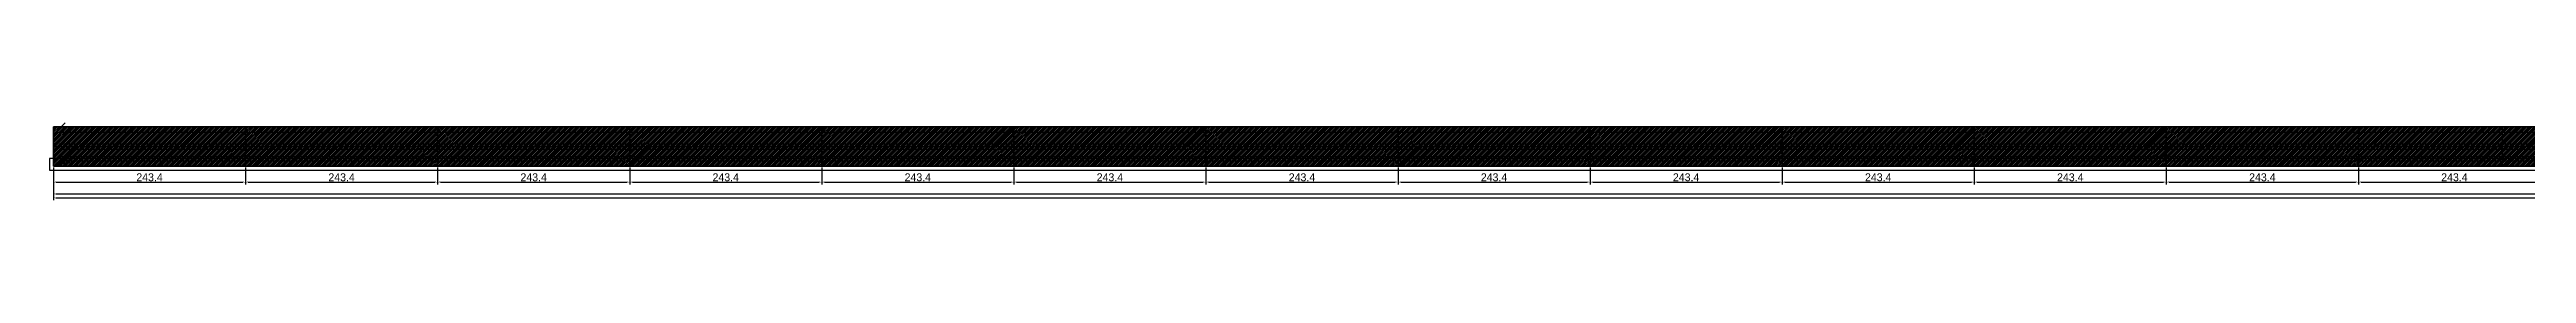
# Model space of a CAD drawing. Header units: metres. Extents: x 12791 to 25227, y 13116 to 13229.
# Drawn here: x 12791 to 15929, y 13116 to 13214 of the extents above; entities that cross this region are included whole.
import ezdxf

# ---------------------------------------------------------------- set-up
doc = ezdxf.new("R2010")
doc.units = ezdxf.units.M
for name, color, linetype in [('BARRA DE ANCORAGEM', 251, 'CONTINUOUS'), ('barrote', 251, 'CONTINUOUS'), ('COTA', 241, 'CONTINUOUS'), ('cotas', 4, 'CONTINUOUS'), ('Demarcação 1', 251, 'CONTINUOUS'), ('Demarcação 2', 254, 'CONTINUOUS'), ('Hachura', 251, 'CONTINUOUS'), ('HACHURA MADEIRAS', 1, 'CONTINUOUS'), ('Laje_Perimetro', 7, 'CONTINUOUS'), ('material do compensado', 7, 'CONTINUOUS'), ('Painéis', 200, 'CONTINUOUS'), ('SARR_3.5x7', 81, 'CONTINUOUS'), ('Texto Qtd Sarr', 242, 'CONTINUOUS')]:
    doc.layers.add(name, color=color, linetype=linetype)
doc.dimstyles.new('EZ DXF', dxfattribs={"dimtxt": 10, "dimasz": 3.5, "dimexe": 3, "dimexo": 1.5, "dimgap": 1, "dimtad": 1, "dimdec": 1, "dimdsep": 46, "dimcen": 2.5, "dimazin": 3, "dimtfac": 1, "dimtmove": 0, "dimatfit": 3})

msp = doc.modelspace()

# ---------------------------------------------------------------- hatches: boundary and pattern name
at = {"layer": 'Hachura'}
h = msp.add_hatch(color=3, dxfattribs=at)
h.dxf.hatch_style = 1
h.paths.add_polyline_path([(12795.5914, 13158.9905), (13038.9914, 13158.9905), (13038.9914, 13208.9905), (12795.5914, 13208.9905)])
h = msp.add_hatch(dxfattribs=at)
h.set_pattern_fill('ANSI31', scale=0.5)
h.paths.add_polyline_path([(12795.5914, 13158.9905), (13038.9914, 13158.9905), (13038.9914, 13208.9905), (12795.5914, 13208.9905)])
h = msp.add_hatch(color=3, dxfattribs=at)
h.dxf.hatch_style = 1
h.paths.add_polyline_path([(12795.5914, 13158.9905), (13038.9914, 13158.9905), (13038.9914, 13208.9905), (12795.5914, 13208.9905)])
h = msp.add_hatch(dxfattribs=at)
h.set_pattern_fill('ANSI31', scale=0.5)
h.paths.add_polyline_path([(12795.5914, 13158.9905), (13038.9914, 13158.9905), (13038.9914, 13208.9905), (12795.5914, 13208.9905)])
h = msp.add_hatch(color=3, dxfattribs=at)
h.dxf.hatch_style = 1
h.paths.add_polyline_path([(13038.9914, 13158.9905), (13282.3914, 13158.9905), (13282.3914, 13208.9905), (13038.9914, 13208.9905)])
h = msp.add_hatch(dxfattribs=at)
h.set_pattern_fill('ANSI31', scale=0.5)
h.paths.add_polyline_path([(13038.9914, 13158.9905), (13282.3914, 13158.9905), (13282.3914, 13208.9905), (13038.9914, 13208.9905)])
h = msp.add_hatch(color=3, dxfattribs=at)
h.dxf.hatch_style = 1
h.paths.add_polyline_path([(13038.9914, 13158.9905), (13282.3914, 13158.9905), (13282.3914, 13208.9905), (13038.9914, 13208.9905)])
h = msp.add_hatch(dxfattribs=at)
h.set_pattern_fill('ANSI31', scale=0.5)
h.paths.add_polyline_path([(13038.9914, 13158.9905), (13282.3914, 13158.9905), (13282.3914, 13208.9905), (13038.9914, 13208.9905)])
h = msp.add_hatch(color=3, dxfattribs=at)
h.dxf.hatch_style = 1
h.paths.add_polyline_path([(13282.3914, 13158.9905), (13525.7914, 13158.9905), (13525.7914, 13208.9905), (13282.3914, 13208.9905)])
h = msp.add_hatch(dxfattribs=at)
h.set_pattern_fill('ANSI31', scale=0.5)
h.paths.add_polyline_path([(13282.3914, 13158.9905), (13525.7914, 13158.9905), (13525.7914, 13208.9905), (13282.3914, 13208.9905)])
h = msp.add_hatch(color=3, dxfattribs=at)
h.dxf.hatch_style = 1
h.paths.add_polyline_path([(13282.3914, 13158.9905), (13525.7914, 13158.9905), (13525.7914, 13208.9905), (13282.3914, 13208.9905)])
h = msp.add_hatch(dxfattribs=at)
h.set_pattern_fill('ANSI31', scale=0.5)
h.paths.add_polyline_path([(13282.3914, 13158.9905), (13525.7914, 13158.9905), (13525.7914, 13208.9905), (13282.3914, 13208.9905)])
h = msp.add_hatch(color=3, dxfattribs=at)
h.dxf.hatch_style = 1
h.paths.add_polyline_path([(13525.7914, 13158.9905), (13769.1914, 13158.9905), (13769.1914, 13208.9905), (13525.7914, 13208.9905)])
h = msp.add_hatch(dxfattribs=at)
h.set_pattern_fill('ANSI31', scale=0.5)
h.paths.add_polyline_path([(13525.7914, 13158.9905), (13769.1914, 13158.9905), (13769.1914, 13208.9905), (13525.7914, 13208.9905)])
h = msp.add_hatch(color=3, dxfattribs=at)
h.dxf.hatch_style = 1
h.paths.add_polyline_path([(13525.7914, 13158.9905), (13769.1914, 13158.9905), (13769.1914, 13208.9905), (13525.7914, 13208.9905)])
h = msp.add_hatch(dxfattribs=at)
h.set_pattern_fill('ANSI31', scale=0.5)
h.paths.add_polyline_path([(13525.7914, 13158.9905), (13769.1914, 13158.9905), (13769.1914, 13208.9905), (13525.7914, 13208.9905)])
h = msp.add_hatch(color=3, dxfattribs=at)
h.dxf.hatch_style = 1
h.paths.add_polyline_path([(13769.1914, 13158.9905), (14012.5914, 13158.9905), (14012.5914, 13208.9905), (13769.1914, 13208.9905)])
h = msp.add_hatch(dxfattribs=at)
h.set_pattern_fill('ANSI31', scale=0.5)
h.paths.add_polyline_path([(13769.1914, 13158.9905), (14012.5914, 13158.9905), (14012.5914, 13208.9905), (13769.1914, 13208.9905)])
h = msp.add_hatch(color=3, dxfattribs=at)
h.dxf.hatch_style = 1
h.paths.add_polyline_path([(13769.1914, 13158.9905), (14012.5914, 13158.9905), (14012.5914, 13208.9905), (13769.1914, 13208.9905)])
h = msp.add_hatch(dxfattribs=at)
h.set_pattern_fill('ANSI31', scale=0.5)
h.paths.add_polyline_path([(13769.1914, 13158.9905), (14012.5914, 13158.9905), (14012.5914, 13208.9905), (13769.1914, 13208.9905)])
h = msp.add_hatch(color=3, dxfattribs=at)
h.dxf.hatch_style = 1
h.paths.add_polyline_path([(14012.5914, 13158.9905), (14255.9914, 13158.9905), (14255.9914, 13208.9905), (14012.5914, 13208.9905)])
h = msp.add_hatch(dxfattribs=at)
h.set_pattern_fill('ANSI31', scale=0.5)
h.paths.add_polyline_path([(14012.5914, 13158.9905), (14255.9914, 13158.9905), (14255.9914, 13208.9905), (14012.5914, 13208.9905)])
h = msp.add_hatch(color=3, dxfattribs=at)
h.dxf.hatch_style = 1
h.paths.add_polyline_path([(14012.5914, 13158.9905), (14255.9914, 13158.9905), (14255.9914, 13208.9905), (14012.5914, 13208.9905)])
h = msp.add_hatch(dxfattribs=at)
h.set_pattern_fill('ANSI31', scale=0.5)
h.paths.add_polyline_path([(14012.5914, 13158.9905), (14255.9914, 13158.9905), (14255.9914, 13208.9905), (14012.5914, 13208.9905)])
h = msp.add_hatch(color=3, dxfattribs=at)
h.dxf.hatch_style = 1
h.paths.add_polyline_path([(14255.9914, 13158.9905), (14499.3914, 13158.9905), (14499.3914, 13208.9905), (14255.9914, 13208.9905)])
h = msp.add_hatch(dxfattribs=at)
h.set_pattern_fill('ANSI31', scale=0.5)
h.paths.add_polyline_path([(14255.9914, 13158.9905), (14499.3914, 13158.9905), (14499.3914, 13208.9905), (14255.9914, 13208.9905)])
h = msp.add_hatch(color=3, dxfattribs=at)
h.dxf.hatch_style = 1
h.paths.add_polyline_path([(14255.9914, 13158.9905), (14499.3914, 13158.9905), (14499.3914, 13208.9905), (14255.9914, 13208.9905)])
h = msp.add_hatch(dxfattribs=at)
h.set_pattern_fill('ANSI31', scale=0.5)
h.paths.add_polyline_path([(14255.9914, 13158.9905), (14499.3914, 13158.9905), (14499.3914, 13208.9905), (14255.9914, 13208.9905)])
h = msp.add_hatch(color=3, dxfattribs=at)
h.dxf.hatch_style = 1
h.paths.add_polyline_path([(14499.3914, 13158.9905), (14742.7914, 13158.9905), (14742.7914, 13208.9905), (14499.3914, 13208.9905)])
h = msp.add_hatch(dxfattribs=at)
h.set_pattern_fill('ANSI31', scale=0.5)
h.paths.add_polyline_path([(14499.3914, 13158.9905), (14742.7914, 13158.9905), (14742.7914, 13208.9905), (14499.3914, 13208.9905)])
h = msp.add_hatch(color=3, dxfattribs=at)
h.dxf.hatch_style = 1
h.paths.add_polyline_path([(14499.3914, 13158.9905), (14742.7914, 13158.9905), (14742.7914, 13208.9905), (14499.3914, 13208.9905)])
h = msp.add_hatch(dxfattribs=at)
h.set_pattern_fill('ANSI31', scale=0.5)
h.paths.add_polyline_path([(14499.3914, 13158.9905), (14742.7914, 13158.9905), (14742.7914, 13208.9905), (14499.3914, 13208.9905)])
h = msp.add_hatch(color=3, dxfattribs=at)
h.dxf.hatch_style = 1
h.paths.add_polyline_path([(14742.7914, 13158.9905), (14986.1914, 13158.9905), (14986.1914, 13208.9905), (14742.7914, 13208.9905)])
h = msp.add_hatch(dxfattribs=at)
h.set_pattern_fill('ANSI31', scale=0.5)
h.paths.add_polyline_path([(14742.7914, 13158.9905), (14986.1914, 13158.9905), (14986.1914, 13208.9905), (14742.7914, 13208.9905)])
h = msp.add_hatch(color=3, dxfattribs=at)
h.dxf.hatch_style = 1
h.paths.add_polyline_path([(14742.7914, 13158.9905), (14986.1914, 13158.9905), (14986.1914, 13208.9905), (14742.7914, 13208.9905)])
h = msp.add_hatch(dxfattribs=at)
h.set_pattern_fill('ANSI31', scale=0.5)
h.paths.add_polyline_path([(14742.7914, 13158.9905), (14986.1914, 13158.9905), (14986.1914, 13208.9905), (14742.7914, 13208.9905)])
h = msp.add_hatch(color=3, dxfattribs=at)
h.dxf.hatch_style = 1
h.paths.add_polyline_path([(14986.1914, 13158.9905), (15229.5914, 13158.9905), (15229.5914, 13208.9905), (14986.1914, 13208.9905)])
h = msp.add_hatch(dxfattribs=at)
h.set_pattern_fill('ANSI31', scale=0.5)
h.paths.add_polyline_path([(14986.1914, 13158.9905), (15229.5914, 13158.9905), (15229.5914, 13208.9905), (14986.1914, 13208.9905)])
h = msp.add_hatch(color=3, dxfattribs=at)
h.dxf.hatch_style = 1
h.paths.add_polyline_path([(14986.1914, 13158.9905), (15229.5914, 13158.9905), (15229.5914, 13208.9905), (14986.1914, 13208.9905)])
h = msp.add_hatch(dxfattribs=at)
h.set_pattern_fill('ANSI31', scale=0.5)
h.paths.add_polyline_path([(14986.1914, 13158.9905), (15229.5914, 13158.9905), (15229.5914, 13208.9905), (14986.1914, 13208.9905)])
h = msp.add_hatch(color=3, dxfattribs=at)
h.dxf.hatch_style = 1
h.paths.add_polyline_path([(15229.5914, 13158.9905), (15472.9914, 13158.9905), (15472.9914, 13208.9905), (15229.5914, 13208.9905)])
h = msp.add_hatch(dxfattribs=at)
h.set_pattern_fill('ANSI31', scale=0.5)
h.paths.add_polyline_path([(15229.5914, 13158.9905), (15472.9914, 13158.9905), (15472.9914, 13208.9905), (15229.5914, 13208.9905)])
h = msp.add_hatch(color=3, dxfattribs=at)
h.dxf.hatch_style = 1
h.paths.add_polyline_path([(15229.5914, 13158.9905), (15472.9914, 13158.9905), (15472.9914, 13208.9905), (15229.5914, 13208.9905)])
h = msp.add_hatch(dxfattribs=at)
h.set_pattern_fill('ANSI31', scale=0.5)
h.paths.add_polyline_path([(15229.5914, 13158.9905), (15472.9914, 13158.9905), (15472.9914, 13208.9905), (15229.5914, 13208.9905)])
h = msp.add_hatch(color=3, dxfattribs=at)
h.dxf.hatch_style = 1
h.paths.add_polyline_path([(15472.9914, 13158.9905), (15716.3914, 13158.9905), (15716.3914, 13208.9905), (15472.9914, 13208.9905)])
h = msp.add_hatch(dxfattribs=at)
h.set_pattern_fill('ANSI31', scale=0.5)
h.paths.add_polyline_path([(15472.9914, 13158.9905), (15716.3914, 13158.9905), (15716.3914, 13208.9905), (15472.9914, 13208.9905)])
h = msp.add_hatch(color=3, dxfattribs=at)
h.dxf.hatch_style = 1
h.paths.add_polyline_path([(15472.9914, 13158.9905), (15716.3914, 13158.9905), (15716.3914, 13208.9905), (15472.9914, 13208.9905)])
h = msp.add_hatch(dxfattribs=at)
h.set_pattern_fill('ANSI31', scale=0.5)
h.paths.add_polyline_path([(15472.9914, 13158.9905), (15716.3914, 13158.9905), (15716.3914, 13208.9905), (15472.9914, 13208.9905)])
h = msp.add_hatch(color=3, dxfattribs=at)
h.dxf.hatch_style = 1
h.paths.add_polyline_path([(15716.3914, 13158.9905), (15959.7914, 13158.9905), (15959.7914, 13208.9905), (15716.3914, 13208.9905)])
h = msp.add_hatch(dxfattribs=at)
h.set_pattern_fill('ANSI31', scale=0.5)
h.paths.add_polyline_path([(15716.3914, 13158.9905), (15959.7914, 13158.9905), (15959.7914, 13208.9905), (15716.3914, 13208.9905)])
h = msp.add_hatch(color=3, dxfattribs=at)
h.dxf.hatch_style = 1
h.paths.add_polyline_path([(15716.3914, 13158.9905), (15959.7914, 13158.9905), (15959.7914, 13208.9905), (15716.3914, 13208.9905)])
h = msp.add_hatch(dxfattribs=at)
h.set_pattern_fill('ANSI31', scale=0.5)
h.paths.add_polyline_path([(15716.3914, 13158.9905), (15959.7914, 13158.9905), (15959.7914, 13208.9905), (15716.3914, 13208.9905)])
at = {"layer": 'HACHURA MADEIRAS'}
h = msp.add_hatch(dxfattribs=at)
h.set_pattern_fill('ANSI31', scale=2)
h.paths.add_polyline_path([(12797.5914, 13160.9905), (12807.5914, 13160.9905), (12807.5914, 13170.9905), (12797.5914, 13170.9905)])
h = msp.add_hatch(dxfattribs=at)
h.set_pattern_fill('ANSI31', scale=2)
h.paths.add_polyline_path([(12797.5914, 13160.9905), (12807.5914, 13160.9905), (12807.5914, 13170.9905), (12797.5914, 13170.9905)])
at = {"layer": 'material do compensado'}
h = msp.add_hatch(dxfattribs=at)
h.set_pattern_fill('ANSI37', scale=2)
h.paths.add_polyline_path([(12808.5914, 13160.9905), (12817.5914, 13160.9905), (12817.5914, 13168.9905), (12808.5914, 13168.9905)])
h = msp.add_hatch(dxfattribs=at)
h.set_pattern_fill('ANSI37', scale=2)
h.paths.add_polyline_path([(12808.5914, 13160.9905), (12817.5914, 13160.9905), (12817.5914, 13168.9905), (12808.5914, 13168.9905)])

# ---------------------------------------------------------------- linework, layer by layer
at = {"layer": 'BARRA DE ANCORAGEM'}
msp.add_line((12800.5914, 13203.9905), (12810.5914, 13213.9905), dxfattribs=at)
msp.add_line((12800.5914, 13203.9905), (12810.5914, 13213.9905), dxfattribs=at)
at = {"layer": 'barrote'}
msp.add_line((12800.5914, 13171.4905), (25203.9914, 13171.4905), dxfattribs=at)
msp.add_line((12800.5914, 13171.4905), (25203.9914, 13171.4905), dxfattribs=at)
at = {"layer": 'Demarcação 1'}
msp.add_line((12795.5914, 13183.9905), (25208.9914, 13183.9905), dxfattribs=at)
msp.add_line((12795.5914, 13183.9905), (25208.9914, 13183.9905), dxfattribs=at)
at = {"layer": 'Demarcação 2'}
msp.add_line((15898.9414, 13158.9905), (15898.9414, 13208.9905), dxfattribs=at)
msp.add_line((15898.9414, 13158.9905), (15898.9414, 13208.9905), dxfattribs=at)
at = {"layer": 'Laje_Perimetro'}
msp.add_lwpolyline([(12790.5914, 13153.9905), (25213.9914, 13153.9905), (25213.9914, 13168.9905), (12790.5914, 13168.9905)], close=True, dxfattribs=at)
msp.add_lwpolyline([(12790.5914, 13153.9905), (25213.9914, 13153.9905), (25213.9914, 13168.9905), (12790.5914, 13168.9905)], close=True, dxfattribs=at)
at = {"layer": 'Painéis'}
for points in [[(12795.5914, 13158.9905), (12795.5914, 13208.9905)], [(12795.5914, 13158.9905), (13038.9914, 13158.9905), (13038.9914, 13208.9905), (12795.5914, 13208.9905)], [(12795.5914, 13208.9905), (25208.9914, 13208.9905)], [(12795.5914, 13158.9905), (12795.5914, 13208.9905)], [(12795.5914, 13158.9905), (13038.9914, 13158.9905), (13038.9914, 13208.9905), (12795.5914, 13208.9905)], [(12795.5914, 13208.9905), (25208.9914, 13208.9905)], [(13038.9914, 13158.9905), (13038.9914, 13208.9905)], [(13038.9914, 13158.9905), (13282.3914, 13158.9905), (13282.3914, 13208.9905), (13038.9914, 13208.9905)], [(13038.9914, 13158.9905), (13038.9914, 13208.9905)], [(13038.9914, 13158.9905), (13282.3914, 13158.9905), (13282.3914, 13208.9905), (13038.9914, 13208.9905)], [(13282.3914, 13158.9905), (13282.3914, 13208.9905)], [(13282.3914, 13158.9905), (13525.7914, 13158.9905), (13525.7914, 13208.9905), (13282.3914, 13208.9905)], [(13282.3914, 13158.9905), (13282.3914, 13208.9905)], [(13282.3914, 13158.9905), (13525.7914, 13158.9905), (13525.7914, 13208.9905), (13282.3914, 13208.9905)], [(13525.7914, 13158.9905), (13525.7914, 13208.9905)], [(13525.7914, 13158.9905), (13769.1914, 13158.9905), (13769.1914, 13208.9905), (13525.7914, 13208.9905)], [(13525.7914, 13158.9905), (13525.7914, 13208.9905)], [(13525.7914, 13158.9905), (13769.1914, 13158.9905), (13769.1914, 13208.9905), (13525.7914, 13208.9905)], [(13769.1914, 13158.9905), (13769.1914, 13208.9905)], [(13769.1914, 13158.9905), (14012.5914, 13158.9905), (14012.5914, 13208.9905), (13769.1914, 13208.9905)], [(13769.1914, 13158.9905), (13769.1914, 13208.9905)], [(13769.1914, 13158.9905), (14012.5914, 13158.9905), (14012.5914, 13208.9905), (13769.1914, 13208.9905)], [(14012.5914, 13158.9905), (14012.5914, 13208.9905)], [(14012.5914, 13158.9905), (14255.9914, 13158.9905), (14255.9914, 13208.9905), (14012.5914, 13208.9905)], [(14012.5914, 13158.9905), (14012.5914, 13208.9905)], [(14012.5914, 13158.9905), (14255.9914, 13158.9905), (14255.9914, 13208.9905), (14012.5914, 13208.9905)], [(14255.9914, 13158.9905), (14255.9914, 13208.9905)], [(14255.9914, 13158.9905), (14499.3914, 13158.9905), (14499.3914, 13208.9905), (14255.9914, 13208.9905)], [(14255.9914, 13158.9905), (14255.9914, 13208.9905)], [(14255.9914, 13158.9905), (14499.3914, 13158.9905), (14499.3914, 13208.9905), (14255.9914, 13208.9905)], [(14499.3914, 13158.9905), (14499.3914, 13208.9905)], [(14499.3914, 13158.9905), (14742.7914, 13158.9905), (14742.7914, 13208.9905), (14499.3914, 13208.9905)], [(14499.3914, 13158.9905), (14499.3914, 13208.9905)], [(14499.3914, 13158.9905), (14742.7914, 13158.9905), (14742.7914, 13208.9905), (14499.3914, 13208.9905)], [(14742.7914, 13158.9905), (14742.7914, 13208.9905)], [(14742.7914, 13158.9905), (14986.1914, 13158.9905), (14986.1914, 13208.9905), (14742.7914, 13208.9905)], [(14742.7914, 13158.9905), (14742.7914, 13208.9905)], [(14742.7914, 13158.9905), (14986.1914, 13158.9905), (14986.1914, 13208.9905), (14742.7914, 13208.9905)], [(14986.1914, 13158.9905), (14986.1914, 13208.9905)], [(14986.1914, 13158.9905), (15229.5914, 13158.9905), (15229.5914, 13208.9905), (14986.1914, 13208.9905)], [(14986.1914, 13158.9905), (14986.1914, 13208.9905)], [(14986.1914, 13158.9905), (15229.5914, 13158.9905), (15229.5914, 13208.9905), (14986.1914, 13208.9905)], [(15229.5914, 13158.9905), (15229.5914, 13208.9905)], [(15229.5914, 13158.9905), (15472.9914, 13158.9905), (15472.9914, 13208.9905), (15229.5914, 13208.9905)], [(15229.5914, 13158.9905), (15229.5914, 13208.9905)], [(15229.5914, 13158.9905), (15472.9914, 13158.9905), (15472.9914, 13208.9905), (15229.5914, 13208.9905)], [(15472.9914, 13158.9905), (15472.9914, 13208.9905)], [(15472.9914, 13158.9905), (15716.3914, 13158.9905), (15716.3914, 13208.9905), (15472.9914, 13208.9905)], [(15472.9914, 13158.9905), (15472.9914, 13208.9905)], [(15472.9914, 13158.9905), (15716.3914, 13158.9905), (15716.3914, 13208.9905), (15472.9914, 13208.9905)], [(15716.3914, 13158.9905), (15716.3914, 13208.9905)], [(15716.3914, 13158.9905), (15959.7914, 13158.9905), (15959.7914, 13208.9905), (15716.3914, 13208.9905)], [(15716.3914, 13158.9905), (15716.3914, 13208.9905)], [(15716.3914, 13158.9905), (15959.7914, 13158.9905), (15959.7914, 13208.9905), (15716.3914, 13208.9905)], [(12795.5914, 13158.9905), (25208.9914, 13158.9905)], [(12795.5914, 13158.9905), (25208.9914, 13158.9905)]]:
    msp.add_lwpolyline(points, close=True, dxfattribs=at)
at = {"layer": 'SARR_3.5x7'}
for p, q in [((12802.5914, 13201.9905), (13038.9914, 13201.9905)), ((12802.5914, 13201.9905), (13038.9914, 13201.9905)), ((12802.5914, 13187.4905), (13038.9914, 13187.4905)), ((12802.5914, 13187.4905), (13038.9914, 13187.4905)), ((13038.9914, 13201.9905), (13282.3914, 13201.9905)), ((13038.9914, 13201.9905), (13282.3914, 13201.9905)), ((13038.9914, 13187.4905), (13282.3914, 13187.4905)), ((13038.9914, 13187.4905), (13282.3914, 13187.4905)), ((13282.3914, 13201.9905), (13525.7914, 13201.9905)), ((13282.3914, 13201.9905), (13525.7914, 13201.9905)), ((13282.3914, 13187.4905), (13525.7914, 13187.4905)), ((13282.3914, 13187.4905), (13525.7914, 13187.4905)), ((13525.7914, 13201.9905), (13769.1914, 13201.9905)), ((13525.7914, 13201.9905), (13769.1914, 13201.9905)), ((13525.7914, 13187.4905), (13769.1914, 13187.4905)), ((13525.7914, 13187.4905), (13769.1914, 13187.4905)), ((13769.1914, 13201.9905), (14012.5914, 13201.9905)), ((13769.1914, 13201.9905), (14012.5914, 13201.9905)), ((13769.1914, 13187.4905), (14012.5914, 13187.4905)), ((13769.1914, 13187.4905), (14012.5914, 13187.4905)), ((14012.5914, 13201.9905), (14255.9914, 13201.9905)), ((14012.5914, 13201.9905), (14255.9914, 13201.9905)), ((14012.5914, 13187.4905), (14255.9914, 13187.4905)), ((14012.5914, 13187.4905), (14255.9914, 13187.4905)), ((14255.9914, 13201.9905), (14499.3914, 13201.9905)), ((14255.9914, 13201.9905), (14499.3914, 13201.9905)), ((14255.9914, 13187.4905), (14499.3914, 13187.4905)), ((14255.9914, 13187.4905), (14499.3914, 13187.4905)), ((14499.3914, 13201.9905), (14742.7914, 13201.9905)), ((14499.3914, 13201.9905), (14742.7914, 13201.9905)), ((14499.3914, 13187.4905), (14742.7914, 13187.4905)), ((14499.3914, 13187.4905), (14742.7914, 13187.4905)), ((14742.7914, 13201.9905), (14986.1914, 13201.9905)), ((14742.7914, 13201.9905), (14986.1914, 13201.9905)), ((14742.7914, 13187.4905), (14986.1914, 13187.4905)), ((14742.7914, 13187.4905), (14986.1914, 13187.4905)), ((14986.1914, 13201.9905), (15229.5914, 13201.9905)), ((14986.1914, 13201.9905), (15229.5914, 13201.9905)), ((14986.1914, 13187.4905), (15229.5914, 13187.4905)), ((14986.1914, 13187.4905), (15229.5914, 13187.4905)), ((15229.5914, 13201.9905), (15472.9914, 13201.9905)), ((15229.5914, 13201.9905), (15472.9914, 13201.9905)), ((15229.5914, 13187.4905), (15472.9914, 13187.4905)), ((15229.5914, 13187.4905), (15472.9914, 13187.4905)), ((15472.9914, 13201.9905), (15716.3914, 13201.9905)), ((15472.9914, 13201.9905), (15716.3914, 13201.9905)), ((15472.9914, 13187.4905), (15716.3914, 13187.4905)), ((15472.9914, 13187.4905), (15716.3914, 13187.4905)), ((15716.3914, 13201.9905), (15959.7914, 13201.9905)), ((15716.3914, 13201.9905), (15959.7914, 13201.9905)), ((15716.3914, 13187.4905), (15959.7914, 13187.4905)), ((15716.3914, 13187.4905), (15959.7914, 13187.4905)), ((12802.5914, 13180.4905), (13038.9914, 13180.4905)), ((12802.5914, 13180.4905), (13038.9914, 13180.4905)), ((12802.5914, 13165.9905), (13038.9914, 13165.9905)), ((12802.5914, 13165.9905), (13038.9914, 13165.9905)), ((13038.9914, 13180.4905), (13282.3914, 13180.4905)), ((13038.9914, 13180.4905), (13282.3914, 13180.4905)), ((13038.9914, 13165.9905), (13282.3914, 13165.9905)), ((13038.9914, 13165.9905), (13282.3914, 13165.9905)), ((13282.3914, 13180.4905), (13525.7914, 13180.4905)), ((13282.3914, 13180.4905), (13525.7914, 13180.4905)), ((13282.3914, 13165.9905), (13525.7914, 13165.9905)), ((13282.3914, 13165.9905), (13525.7914, 13165.9905)), ((13525.7914, 13180.4905), (13769.1914, 13180.4905)), ((13525.7914, 13180.4905), (13769.1914, 13180.4905)), ((13525.7914, 13165.9905), (13769.1914, 13165.9905)), ((13525.7914, 13165.9905), (13769.1914, 13165.9905)), ((13769.1914, 13180.4905), (14012.5914, 13180.4905)), ((13769.1914, 13180.4905), (14012.5914, 13180.4905)), ((13769.1914, 13165.9905), (14012.5914, 13165.9905)), ((13769.1914, 13165.9905), (14012.5914, 13165.9905)), ((14012.5914, 13180.4905), (14255.9914, 13180.4905)), ((14012.5914, 13180.4905), (14255.9914, 13180.4905)), ((14012.5914, 13165.9905), (14255.9914, 13165.9905)), ((14012.5914, 13165.9905), (14255.9914, 13165.9905)), ((14255.9914, 13180.4905), (14499.3914, 13180.4905)), ((14255.9914, 13180.4905), (14499.3914, 13180.4905)), ((14255.9914, 13165.9905), (14499.3914, 13165.9905)), ((14255.9914, 13165.9905), (14499.3914, 13165.9905)), ((14499.3914, 13180.4905), (14742.7914, 13180.4905)), ((14499.3914, 13180.4905), (14742.7914, 13180.4905)), ((14499.3914, 13165.9905), (14742.7914, 13165.9905)), ((14499.3914, 13165.9905), (14742.7914, 13165.9905)), ((14742.7914, 13180.4905), (14986.1914, 13180.4905)), ((14742.7914, 13180.4905), (14986.1914, 13180.4905)), ((14742.7914, 13165.9905), (14986.1914, 13165.9905)), ((14742.7914, 13165.9905), (14986.1914, 13165.9905)), ((14986.1914, 13180.4905), (15229.5914, 13180.4905)), ((14986.1914, 13180.4905), (15229.5914, 13180.4905)), ((14986.1914, 13165.9905), (15229.5914, 13165.9905)), ((14986.1914, 13165.9905), (15229.5914, 13165.9905)), ((15229.5914, 13180.4905), (15472.9914, 13180.4905)), ((15229.5914, 13180.4905), (15472.9914, 13180.4905)), ((15229.5914, 13165.9905), (15472.9914, 13165.9905)), ((15229.5914, 13165.9905), (15472.9914, 13165.9905)), ((15472.9914, 13180.4905), (15716.3914, 13180.4905)), ((15472.9914, 13180.4905), (15716.3914, 13180.4905)), ((15472.9914, 13165.9905), (15716.3914, 13165.9905)), ((15472.9914, 13165.9905), (15716.3914, 13165.9905)), ((15716.3914, 13180.4905), (15959.7914, 13180.4905)), ((15716.3914, 13180.4905), (15959.7914, 13180.4905)), ((15716.3914, 13165.9905), (15959.7914, 13165.9905)), ((15716.3914, 13165.9905), (15959.7914, 13165.9905))]:
    msp.add_line(p, q, dxfattribs=at)

# ---------------------------------------------------------------- texts
at = {"layer": 'Texto Qtd Sarr'}
msp.add_text('QTD: AUTO', height=3, dxfattribs=at).set_placement((12797.5914, 13160.9905))
msp.add_text('QTD: AUTO', height=3, dxfattribs=at).set_placement((12797.5914, 13160.9905))

# ---------------------------------------------------------------- dimensions: what is measured, and where the dimension line sits
at = {"layer": 'COTA', "color": 1}
for base, p1, p2 in [((12795.5914, 13138.9905), (12795.5914, 13158.9905), (13038.9914, 13158.9905)), ((12795.5914, 13118.9905), (12795.5914, 13158.9905), (25208.9914, 13158.9905)), ((12795.5914, 13138.9905), (12795.5914, 13158.9905), (13038.9914, 13158.9905)), ((12795.5914, 13118.9905), (12795.5914, 13158.9905), (25208.9914, 13158.9905)), ((13038.9914, 13138.9905), (13038.9914, 13158.9905), (13282.3914, 13158.9905)), ((13038.9914, 13138.9905), (13038.9914, 13158.9905), (13282.3914, 13158.9905)), ((13282.3914, 13138.9905), (13282.3914, 13158.9905), (13525.7914, 13158.9905)), ((13282.3914, 13138.9905), (13282.3914, 13158.9905), (13525.7914, 13158.9905)), ((13525.7914, 13138.9905), (13525.7914, 13158.9905), (13769.1914, 13158.9905)), ((13525.7914, 13138.9905), (13525.7914, 13158.9905), (13769.1914, 13158.9905)), ((13769.1914, 13138.9905), (13769.1914, 13158.9905), (14012.5914, 13158.9905)), ((13769.1914, 13138.9905), (13769.1914, 13158.9905), (14012.5914, 13158.9905)), ((14012.5914, 13138.9905), (14012.5914, 13158.9905), (14255.9914, 13158.9905)), ((14012.5914, 13138.9905), (14012.5914, 13158.9905), (14255.9914, 13158.9905)), ((14255.9914, 13138.9905), (14255.9914, 13158.9905), (14499.3914, 13158.9905)), ((14255.9914, 13138.9905), (14255.9914, 13158.9905), (14499.3914, 13158.9905)), ((14499.3914, 13138.9905), (14499.3914, 13158.9905), (14742.7914, 13158.9905)), ((14499.3914, 13138.9905), (14499.3914, 13158.9905), (14742.7914, 13158.9905)), ((14742.7914, 13138.9905), (14742.7914, 13158.9905), (14986.1914, 13158.9905)), ((14742.7914, 13138.9905), (14742.7914, 13158.9905), (14986.1914, 13158.9905)), ((14986.1914, 13138.9905), (14986.1914, 13158.9905), (15229.5914, 13158.9905)), ((14986.1914, 13138.9905), (14986.1914, 13158.9905), (15229.5914, 13158.9905)), ((15229.5914, 13138.9905), (15229.5914, 13158.9905), (15472.9914, 13158.9905)), ((15229.5914, 13138.9905), (15229.5914, 13158.9905), (15472.9914, 13158.9905)), ((15472.9914, 13138.9905), (15472.9914, 13158.9905), (15716.3914, 13158.9905)), ((15472.9914, 13138.9905), (15472.9914, 13158.9905), (15716.3914, 13158.9905)), ((15716.3914, 13138.9905), (15716.3914, 13158.9905), (15959.7914, 13158.9905)), ((15716.3914, 13138.9905), (15716.3914, 13158.9905), (15959.7914, 13158.9905))]:
    msp.add_linear_dim(base=base, p1=p1, p2=p2, dimstyle='EZ DXF', dxfattribs=at).render()
at = {"layer": 'cotas'}
msp.add_linear_dim(base=(12795.5914, 13123.9905), p1=(12795.5914, 13138.9905), p2=(25208.9914, 13138.9905), dimstyle='EZ DXF', dxfattribs=at).render()
msp.add_linear_dim(base=(12795.5914, 13123.9905), p1=(12795.5914, 13138.9905), p2=(25208.9914, 13138.9905), dimstyle='EZ DXF', dxfattribs=at).render()

doc.saveas('drawing.dxf')
